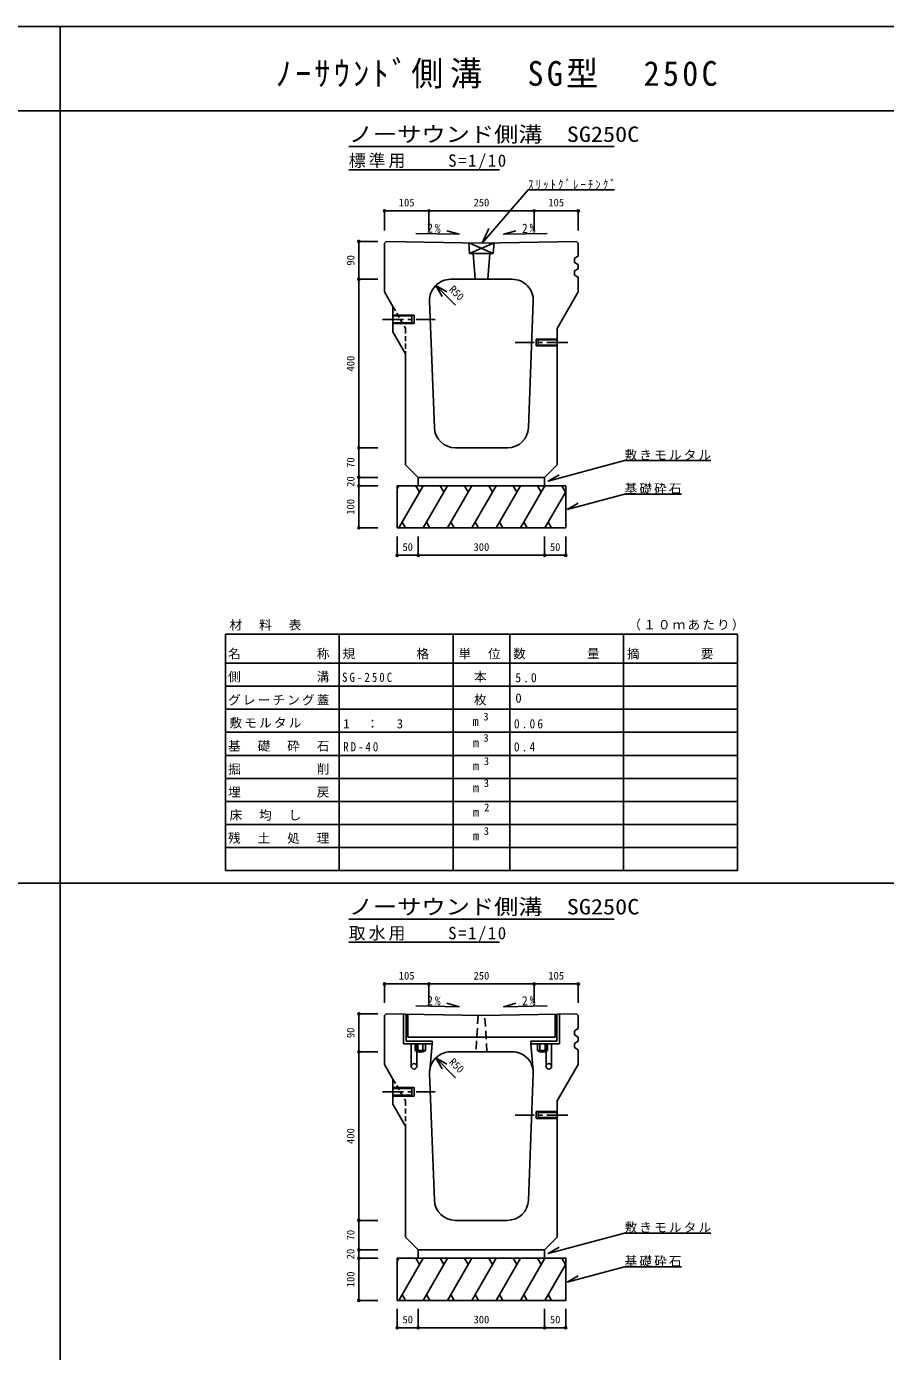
# Model space of a CAD drawing. Units: millimetres at full size, sheet at 1:10. Extents: x -5775 to 2225, y -2710 to 2990.
# Drawn here: x -1855 to 184, y -155 to 2990 of the extents above; entities that cross this region are included whole.
import ezdxf
from ezdxf.enums import TextEntityAlignment as Align

# ---------------------------------------------------------------- set-up
doc = ezdxf.new("R2010")
doc.units = ezdxf.units.MM
doc.header["$LTSCALE"] = 10
doc.header["$PDMODE"] = 32
doc.header["$PDSIZE"] = 5
for name, pattern in [('CHAIN1', [8, 5, -1, 1, -1]), ('DASHED1', [1.8, 1.2, -0.6]), ('DASHED2', [3, 2, -1]), ('DOUBLE_CHAIN2', [12.8, 9, -1, 0.6, -0.6, 0.6, -1])]:
    doc.linetypes.add(name, pattern=pattern)
doc.layers.add('0-0_通り芯', color=7, linetype='Continuous')
doc.styles.add('ＭＳ ゴシック', font='')
doc.styles.get('ＭＳ ゴシック').set_extended_font_data('MS Gothic')

msp = doc.modelspace()

# ---------------------------------------------------------------- linework, layer by layer
at = {"layer": '0-0_通り芯', "color": 2}
for p, q in [((-5774.77, 2989.61), (2225.23, 2989.61)), ((-1774.77, 2989.61), (-1774.77, -2710.39)), ((-5774.77, 2789.61), (2225.23, 2789.61)), ((-5774.77, 2789.61), (2225.23, 2789.61)), ((-931.77, 575.27), (-931.77, 559.27)), ((-925.77, 559.27), (-925.77, 575.27)), ((-913.77, 575.27), (-913.77, 559.27)), ((-907.77, 559.27), (-907.77, 575.27)), ((-641.77, 575.27), (-641.77, 559.27)), ((-635.77, 559.27), (-635.77, 575.27)), ((-623.77, 575.27), (-623.77, 559.27)), ((-617.77, 559.27), (-617.77, 575.27)), ((-931.77, 559.27), (-907.77, 559.27)), ((-641.77, 559.27), (-617.77, 559.27))]:
    msp.add_line(p, q, dxfattribs=at)
at = {"layer": '0-0_通り芯'}
for p, q in [((-1089.77, 2704.61), (-459.77, 2704.61)), ((-1089.77, 2649.61), (-732.27, 2649.61)), ((-663.9, 2601.69), (-458.9, 2601.69)), ((-984.77, 2304.61), (-934.77, 2304.61)), ((-939.77, 2302.61), (-984.77, 2302.61)), ((-939.77, 2286.61), (-939.77, 2302.61)), ((-934.77, 2304.61), (-934.77, 2284.61)), ((-984.77, 2286.61), (-939.77, 2286.61)), ((-934.77, 2284.61), (-984.77, 2284.61)), ((-644.77, 2247.61), (-644.77, 2231.61)), ((-594.77, 2247.61), (-644.77, 2247.61)), ((-639.77, 2245.61), (-594.77, 2245.61)), ((-639.77, 2233.61), (-639.77, 2245.61)), ((-594.77, 2233.61), (-639.77, 2233.61)), ((-644.77, 2231.61), (-594.77, 2231.61)), ((-434.99, 1959.38), (-229.99, 1959.38)), ((-924.77, 1919.61), (-924.77, 1899.61)), ((-624.77, 1919.61), (-624.77, 1899.61)), ((-970.72, 1899.61), (-974.77, 1892.59)), ((-912.98, 1899.61), (-970.72, 1799.61)), ((-930.28, 1899.61), (-921.63, 1884.62)), ((-855.25, 1899.61), (-912.98, 1799.61)), ((-872.55, 1899.61), (-863.9, 1884.62)), ((-797.51, 1899.61), (-855.25, 1799.61)), ((-814.81, 1899.61), (-806.16, 1884.62)), ((-739.78, 1899.61), (-797.51, 1799.61)), ((-757.08, 1899.61), (-748.43, 1884.62)), ((-682.04, 1899.61), (-739.78, 1799.61)), ((-699.34, 1899.61), (-690.69, 1884.62)), ((-624.31, 1899.61), (-682.04, 1799.61)), ((-641.61, 1899.61), (-632.96, 1884.62)), ((-583.87, 1899.61), (-575.22, 1884.62)), ((-574.77, 1899.61), (-574.77, 1799.61)), ((-574.77, 1885.41), (-624.31, 1799.61)), ((-434.99, 1879.58), (-570.88, 1843.17)), ((-570.88, 1843.17), (-544.89, 1858.17)), ((-434.99, 1879.58), (-299.99, 1879.58)), ((-574.77, 1799.61), (-974.77, 1799.61)), ((-962.8, 1813.32), (-954.88, 1799.61)), ((-905.06, 1813.32), (-897.14, 1799.61)), ((-847.33, 1813.32), (-839.4, 1799.61)), ((-789.59, 1813.32), (-781.67, 1799.61)), ((-731.86, 1813.32), (-723.93, 1799.61)), ((-674.12, 1813.32), (-666.2, 1799.61)), ((-616.39, 1813.32), (-608.46, 1799.61)), ((-1382.27, 1547.15), (-167.27, 1547.15)), ((-1382.27, 1547.15), (-1382.27, 1424.03)), ((-1112.27, 1547.15), (-1112.27, 1424.03)), ((-842.27, 1547.15), (-842.27, 1424.03)), ((-707.27, 1547.15), (-707.27, 1424.03)), ((-437.27, 1547.15), (-437.27, 1424.03)), ((-167.27, 1547.15), (-167.27, 1424.03)), ((-1382.27, 1478.75), (-167.27, 1478.75)), ((-1382.27, 1424.03), (-167.27, 1424.03)), ((-1382.27, 1424.03), (-1382.27, 986.27)), ((-1112.27, 1424.03), (-1112.27, 986.27)), ((-842.27, 1424.03), (-842.27, 986.27)), ((-707.27, 1424.03), (-707.27, 986.27)), ((-437.27, 1424.03), (-437.27, 986.27)), ((-167.27, 1424.03), (-167.27, 986.27)), ((-1382.27, 1369.31), (-167.27, 1369.31)), ((-1382.27, 1314.59), (-167.27, 1314.59)), ((-1382.27, 1259.87), (-167.27, 1259.87)), ((-1382.27, 1205.15), (-167.27, 1205.15)), ((-1382.27, 1150.43), (-167.27, 1150.43)), ((-1382.27, 1095.71), (-167.27, 1095.71)), ((-1382.27, 1040.99), (-167.27, 1040.99)), ((-1382.27, 986.27), (-167.27, 986.27)), ((-1296.77, 986.27), (-387.77, 986.27)), ((-1089.77, 871.27), (-459.77, 871.27)), ((-1089.77, 816.27), (-732.27, 816.27)), ((-949.77, 645.37), (-949.77, 591.27)), ((-599.77, 591.27), (-599.77, 645.37)), ((-949.77, 591.27), (-599.77, 591.27)), ((-984.77, 471.27), (-934.77, 471.27)), ((-939.77, 469.27), (-984.77, 469.27)), ((-984.77, 453.27), (-939.77, 453.27)), ((-934.77, 451.27), (-984.77, 451.27)), ((-939.77, 453.27), (-939.77, 469.27)), ((-934.77, 471.27), (-934.77, 451.27)), ((-644.77, 414.27), (-644.77, 398.27)), ((-594.77, 414.27), (-644.77, 414.27)), ((-639.77, 412.27), (-594.77, 412.27)), ((-639.77, 400.27), (-639.77, 412.27)), ((-644.77, 398.27), (-594.77, 398.27)), ((-594.77, 400.27), (-639.77, 400.27)), ((-434.99, 126.05), (-229.99, 126.05)), ((-970.72, 66.27), (-974.77, 59.26)), ((-912.98, 66.27), (-970.72, -33.73)), ((-930.28, 66.27), (-921.63, 51.29)), ((-924.77, 86.27), (-924.77, 66.27)), ((-855.25, 66.27), (-912.98, -33.73)), ((-872.55, 66.27), (-863.9, 51.29)), ((-797.51, 66.27), (-855.25, -33.73)), ((-814.81, 66.27), (-806.16, 51.29)), ((-739.78, 66.27), (-797.51, -33.73)), ((-757.08, 66.27), (-748.43, 51.29)), ((-682.04, 66.27), (-739.78, -33.73)), ((-699.34, 66.27), (-690.69, 51.29)), ((-624.31, 66.27), (-682.04, -33.73)), ((-641.61, 66.27), (-632.96, 51.29)), ((-624.77, 86.27), (-624.77, 66.27)), ((-583.87, 66.27), (-575.22, 51.29)), ((-574.77, 66.27), (-574.77, -33.73)), ((-574.77, 52.08), (-624.31, -33.73)), ((-434.99, 46.25), (-570.88, 9.84)), ((-434.99, 46.25), (-299.99, 46.25)), ((-570.88, 9.84), (-544.89, 24.84)), ((-962.8, -20.01), (-954.88, -33.73)), ((-905.06, -20.01), (-897.14, -33.73)), ((-847.33, -20.01), (-839.4, -33.73)), ((-789.59, -20.01), (-781.67, -33.73)), ((-731.86, -20.01), (-723.93, -33.73)), ((-674.12, -20.01), (-666.2, -33.73)), ((-616.39, -20.01), (-608.46, -33.73)), ((-574.77, -33.73), (-974.77, -33.73))]:
    msp.add_line(p, q, dxfattribs=at)
at = {"layer": '0-0_通り芯', "color": 4}
for p, q in [((-1004.77, 2552.13), (-899.77, 2552.13)), ((-1004.77, 2552.13), (-1004.77, 2505.62)), ((-899.77, 2552.13), (-899.77, 2505.62)), ((-899.77, 2552.13), (-649.77, 2552.13)), ((-649.77, 2552.13), (-649.77, 2505.62)), ((-649.77, 2552.13), (-544.77, 2552.13)), ((-544.77, 2552.13), (-544.77, 2505.62)), ((-1065.77, 2389.61), (-1065.77, 2479.61)), ((-1065.77, 2479.61), (-1020.77, 2479.61)), ((-1065.77, 1989.61), (-1065.77, 2389.61)), ((-1065.77, 2389.61), (-1020.77, 2389.61)), ((-836.2, 2327.95), (-883.21, 2374.96)), ((-883.21, 2374.96), (-868.21, 2348.98)), ((-883.21, 2374.96), (-857.23, 2359.96)), ((-1065.77, 1919.61), (-1065.77, 1989.61)), ((-1065.77, 1989.61), (-1020.77, 1989.61)), ((-1065.77, 1899.61), (-1065.77, 1919.61)), ((-1065.77, 1919.61), (-1020.77, 1919.61)), ((-1065.77, 1799.61), (-1065.77, 1899.61)), ((-1065.77, 1899.61), (-1020.77, 1899.61)), ((-1065.77, 1799.61), (-1020.77, 1799.61)), ((-974.77, 1734.61), (-974.77, 1779.61)), ((-924.77, 1734.61), (-924.77, 1779.61)), ((-624.77, 1734.61), (-624.77, 1779.61)), ((-574.77, 1734.61), (-574.77, 1779.61)), ((-974.77, 1734.61), (-924.77, 1734.61)), ((-924.77, 1734.61), (-624.77, 1734.61)), ((-624.77, 1734.61), (-574.77, 1734.61)), ((-5774.77, 956.27), (2225.23, 956.27)), ((-1004.77, 717.27), (-899.77, 717.27)), ((-1004.77, 717.27), (-1004.77, 672.27)), ((-899.77, 717.27), (-899.77, 672.27)), ((-899.77, 717.27), (-649.77, 717.27)), ((-649.77, 717.27), (-649.77, 672.27)), ((-649.77, 717.27), (-544.77, 717.27)), ((-544.77, 717.27), (-544.77, 672.27)), ((-1065.77, 556.27), (-1065.77, 646.27)), ((-1065.77, 646.27), (-1020.77, 646.27)), ((-959.77, 645.55), (-959.77, 575.27)), ((-953.77, 581.27), (-953.77, 645.44)), ((-595.77, 645.44), (-595.77, 581.27)), ((-589.77, 575.27), (-589.77, 645.55)), ((-959.77, 575.27), (-891.77, 575.27)), ((-941.27, 575.27), (-941.27, 521.77)), ((-928.27, 521.77), (-928.27, 575.27)), ((-657.77, 575.27), (-657.77, 581.27)), ((-595.77, 581.27), (-657.77, 581.27)), ((-657.77, 575.27), (-589.77, 575.27)), ((-621.27, 521.77), (-621.27, 575.27)), ((-608.27, 575.27), (-608.27, 521.77)), ((-1065.77, 156.27), (-1065.77, 556.27)), ((-1065.77, 556.27), (-1020.77, 556.27)), ((-836.2, 494.62), (-883.21, 541.63)), ((-883.21, 541.63), (-868.21, 515.65)), ((-883.21, 541.63), (-857.23, 526.63)), ((-1065.77, 86.27), (-1065.77, 156.27)), ((-1065.77, 156.27), (-1020.77, 156.27)), ((-1065.77, 66.27), (-1065.77, 86.27)), ((-1065.77, 86.27), (-1020.77, 86.27)), ((-1065.77, -33.73), (-1065.77, 66.27)), ((-1065.77, 66.27), (-1020.77, 66.27)), ((-1065.77, -33.73), (-1020.77, -33.73)), ((-974.77, -98.73), (-974.77, -53.73)), ((-924.77, -98.73), (-924.77, -53.73)), ((-624.77, -98.73), (-624.77, -53.73)), ((-574.77, -98.73), (-574.77, -53.73)), ((-974.77, -98.73), (-924.77, -98.73)), ((-924.77, -98.73), (-624.77, -98.73)), ((-624.77, -98.73), (-574.77, -98.73))]:
    msp.add_line(p, q, dxfattribs=at)
at = {"layer": '0-0_通り芯', "color": 3}
for p, q in [((-1004.77, 2475.61), (-1000.77, 2479.61)), ((-1004.77, 2475.61), (-1004.77, 2359.61)), ((-1000.77, 2479.61), (-774.77, 2475.61)), ((-802.77, 2450.81), (-804.76, 2476.14)), ((-804.76, 2476.14), (-746.77, 2450.81)), ((-774.77, 2475.61), (-548.77, 2479.61)), ((-544.77, 2475.61), (-548.77, 2479.61)), ((-544.77, 2475.61), (-544.77, 2444.61)), ((-802.77, 2450.81), (-746.77, 2450.81)), ((-790.06, 2389.61), (-794.77, 2450.81)), ((-754.77, 2450.81), (-759.47, 2389.61)), ((-544.77, 2444.61), (-553.77, 2439.61)), ((-553.77, 2439.61), (-553.77, 2429.61)), ((-553.77, 2429.61), (-544.77, 2424.61)), ((-544.77, 2424.61), (-544.77, 2414.61)), ((-544.77, 2414.61), (-553.77, 2409.61)), ((-553.77, 2409.61), (-553.77, 2399.61)), ((-553.77, 2399.61), (-544.77, 2394.61)), ((-544.77, 2394.61), (-544.77, 2359.61)), ((-1004.77, 2359.61), (-984.77, 2324.97)), ((-701.68, 2389.61), (-847.86, 2389.61)), ((-544.77, 2359.61), (-594.77, 2273)), ((-886.57, 2037.73), (-897.82, 2337.73)), ((-662.96, 2037.73), (-651.71, 2337.73)), ((-984.77, 2324.97), (-984.77, 2264.97)), ((-984.77, 2264.97), (-954.77, 2213)), ((-594.77, 1949.61), (-594.77, 2273)), ((-954.77, 2213), (-954.77, 1949.61)), ((-836.61, 1989.61), (-712.93, 1989.61)), ((-924.77, 1919.61), (-954.77, 1949.61)), ((-924.77, 1919.61), (-624.77, 1919.61)), ((-624.77, 1919.61), (-594.77, 1949.61)), ((-1004.77, 642.27), (-1000.77, 646.27)), ((-1004.77, 642.27), (-1004.77, 526.27)), ((-544.77, 642.27), (-548.77, 646.27)), ((-544.77, 642.27), (-544.77, 611.27)), ((-544.77, 611.27), (-553.77, 606.27)), ((-553.77, 606.27), (-553.77, 596.27)), ((-891.77, 575.27), (-897.65, 510.82)), ((-657.77, 575.27), (-651.88, 510.82)), ((-553.77, 596.27), (-544.77, 591.27)), ((-544.77, 581.27), (-553.77, 576.27)), ((-553.77, 576.27), (-553.77, 566.27)), ((-553.77, 566.27), (-544.77, 561.27)), ((-544.77, 591.27), (-544.77, 581.27)), ((-701.68, 556.27), (-847.86, 556.27)), ((-544.77, 561.27), (-544.77, 526.27)), ((-1004.77, 526.27), (-984.77, 491.63)), ((-886.57, 204.4), (-897.82, 504.4)), ((-662.96, 204.4), (-651.71, 504.4)), ((-544.77, 526.27), (-594.77, 439.67)), ((-984.77, 491.63), (-984.77, 431.63)), ((-984.77, 431.63), (-954.77, 379.67)), ((-594.77, 116.27), (-594.77, 439.67)), ((-954.77, 379.67), (-954.77, 116.27)), ((-836.61, 156.27), (-712.93, 156.27)), ((-924.77, 86.27), (-954.77, 116.27)), ((-624.77, 86.27), (-594.77, 116.27)), ((-924.77, 86.27), (-624.77, 86.27))]:
    msp.add_line(p, q, dxfattribs=at)
at = {"layer": '0-0_通り芯', "color": 3, "linetype": 'DASHED1'}
for p, q in [((-984.77, 2324.97), (-954.77, 2273)), ((-954.77, 2273), (-954.77, 2213)), ((-984.77, 491.63), (-954.77, 439.67)), ((-954.77, 439.67), (-954.77, 379.67))]:
    msp.add_line(p, q, dxfattribs=at)
at = {"layer": '0-0_通り芯', "linetype": 'CHAIN1'}
for p, q in [((-1009.77, 2294.61), (-884.77, 2294.61)), ((-569.77, 2239.61), (-694.77, 2239.61)), ((-1009.77, 461.27), (-884.77, 461.27)), ((-569.77, 406.27), (-694.77, 406.27))]:
    msp.add_line(p, q, dxfattribs=at)
at = {"layer": '0-0_通り芯', "color": 4, "linetype": 'DOUBLE_CHAIN2'}
msp.add_line((-5774.77, 956.27), (2225.23, 956.27), dxfattribs=at)
at = {"layer": '0-0_通り芯', "color": 3, "linetype": 'DASHED2'}
for p, q in [((-782.77, 642.41), (-787.77, 556.27)), ((-761.77, 556.27), (-766.77, 642.41))]:
    msp.add_line(p, q, dxfattribs=at)
at = {"layer": '0-0_通り芯'}
for points in [[(-663.9, 2601.69), (-773.02, 2475.64), (-756.93, 2509.99)], [(-930.73, 2498.37), (-827.85, 2496.55), (-856.68, 2504.83)], [(-618.8, 2498.37), (-721.69, 2496.55), (-692.85, 2504.83)], [(-434.99, 1959.38), (-616.5, 1910.75), (-590.52, 1925.75)], [(-574.77, 1899.61), (-974.77, 1899.61), (-974.77, 1799.61)], [(-930.73, 665.04), (-827.85, 663.22), (-856.68, 671.49)], [(-618.8, 665.04), (-721.69, 663.22), (-692.85, 671.49)], [(-434.99, 126.05), (-616.5, 77.42), (-590.52, 92.42)], [(-574.77, 66.27), (-974.77, 66.27), (-974.77, -33.73)]]:
    msp.add_lwpolyline(points, dxfattribs=at)
at = {"layer": '0-0_通り芯', "color": 3}
for points in [[(-746.77, 2450.81), (-744.77, 2476.14), (-802.77, 2450.81)], [(-1000.77, 646.27), (-774.77, 642.27), (-548.77, 646.27)]]:
    msp.add_lwpolyline(points, dxfattribs=at)
at = {"layer": '0-0_通り芯', "color": 4}
msp.add_lwpolyline([(-891.77, 575.27), (-891.77, 581.27), (-953.77, 581.27)], dxfattribs=at)
for centre in [(-934.77, 521.77), (-614.77, 521.77)]:
    msp.add_circle(centre, 6.5, dxfattribs=at)
at = {"layer": '0-0_通り芯', "color": 3}
for centre, start, end in [((-847.86, 2339.61), 90, 182.14759), ((-701.68, 2339.61), 357.85241, 90), ((-836.61, 2039.61), 182.14759, 270), ((-712.93, 2039.61), 270, 357.85241), ((-847.86, 506.27), 90, 182.14759), ((-701.68, 506.27), 357.85241, 90), ((-836.61, 206.27), 182.14759, 270), ((-712.93, 206.27), 270, 357.85241)]:
    msp.add_arc(centre, 50, start, end, dxfattribs=at)
at = {"layer": '0-0_通り芯', "color": 2}
for centre in [(-919.77, 575.27), (-629.77, 575.27)]:
    msp.add_arc(centre, 20, 233.1301, 306.8699, dxfattribs=at)
at = {"layer": '0-0_通り芯', "color": 4}
for p in [(-1004.77, 2552.13), (-899.77, 2552.13), (-649.77, 2552.13), (-544.77, 2552.13), (-1065.77, 2479.61), (-1065.77, 2389.61), (-1065.77, 1989.61), (-1065.77, 1919.61), (-1065.77, 1899.61), (-1065.77, 1799.61), (-974.77, 1734.61), (-924.77, 1734.61), (-624.77, 1734.61), (-574.77, 1734.61), (-1004.77, 717.27), (-899.77, 717.27), (-649.77, 717.27), (-544.77, 717.27), (-1065.77, 646.27), (-1065.77, 556.27), (-1065.77, 156.27), (-1065.77, 86.27), (-1065.77, 66.27), (-1065.77, -33.73), (-974.77, -98.73), (-924.77, -98.73), (-624.77, -98.73), (-574.77, -98.73)]:
    msp.add_point(p, dxfattribs=at)

# ---------------------------------------------------------------- texts
at = {"layer": '0-0_通り芯', "color": 3, "style": 'ＭＳ ゴシック', "width": 1.15}
for p in [(-1089.77, 2704.61), (-1089.77, 871.27)]:
    msp.add_text('ノーサウンド側溝\u3000SG250C', height=36.66, dxfattribs=at).set_placement(p, align=Align.BOTTOM_LEFT)
at = {"layer": '0-0_通り芯', "color": 4, "style": 'ＭＳ ゴシック'}
for s, p in [('105', (-971.02, 2557.13)), ('250', (-793.52, 2557.13)), ('105', (-616.02, 2557.13)), ('50', (-962.27, 1739.61)), ('300', (-793.52, 1739.61)), ('50', (-612.27, 1739.61)), ('3', (-770.24, 1337.21)), ('3', (-770.24, 1286.6)), ('3', (-769.07, 1231.54)), ('3', (-769.34, 1179.28)), ('2', (-768.44, 1121.75)), ('3', (-769.34, 1065.67)), ('105', (-971.02, 722.27)), ('250', (-793.52, 722.27)), ('105', (-616.02, 722.27)), ('50', (-962.27, -93.73)), ('300', (-793.52, -93.73)), ('50', (-612.27, -93.73))]:
    msp.add_text(s, height=18.33, dxfattribs=at).set_placement(p, align=Align.BOTTOM_LEFT)
for s, rotation, p in [('90', 90, (-1070.77, 2422.11)), ('R50', 315, (-857.23, 2359.96)), ('400', 90, (-1070.77, 2170.86)), ('70', 90, (-1070.77, 1942.11)), ('20', 90, (-1070.77, 1897.11)), ('100', 90, (-1070.77, 1830.86)), ('90', 90, (-1070.77, 588.77)), ('R50', 315, (-857.23, 526.63)), ('400', 90, (-1070.77, 337.52)), ('70', 90, (-1070.77, 108.77)), ('20', 90, (-1070.77, 63.77)), ('100', 90, (-1070.77, -2.48))]:
    msp.add_text(s, height=18.33, rotation=rotation, dxfattribs=at).set_placement(p, align=Align.BOTTOM_LEFT)
at = {"layer": '0-0_通り芯', "style": 'ＭＳ ゴシック'}
for s, p in [('0', (-694.27, 1378.25)), ('m', (-796.34, 1322.85)), ('m', (-795.44, 1272.23)), ('m', (-795.44, 1217.51)), ('m', (-795.44, 1165.53)), ('m', (-795.35, 1107.39)), ('m', (-795.17, 1051.3))]:
    msp.add_text(s, height=21.99, dxfattribs=at).set_placement(p, align=Align.BOTTOM_LEFT)
at = {"layer": '0-0_通り芯', "color": 2, "insert": (-1263.13, 2842.39), "char_height": 58.65, "attachment_point": 7, "style": 'ＭＳ ゴシック'}
msp.add_mtext('\\T1.21;\\W0.95;ﾉｰｻｳﾝﾄﾞ側溝\u3000SG型\u3000250C', dxfattribs=at)
at = {"layer": '0-0_通り芯', "attachment_point": 7, "style": 'ＭＳ ゴシック'}
for s, insert, char_height in [('\\T1.18;標準用\u3000\u3000S=1/10', (-1089.77, 2649.61), 29.33), ('\\T1.39;\\W0.85;ｽﾘｯﾄｸﾞﾚｰﾁﾝｸﾞ', (-663.9, 2601.69), 21.99), ('\\T1.17;敷きモルタル', (-434.99, 1959.38), 21.99), ('\\T1.17;基礎砕石', (-434.99, 1879.58), 21.99), ('\\T1.17;材\u3000料\u3000表', (-1372.77, 1556.09), 21.99), ('\\T1.17;（１０ｍあたり）', (-426.01, 1556.09), 21.99), ('\\T1.17;名\u3000\u3000\u3000\u3000\u3000称', (-1376.27, 1487.69), 21.99), ('\\T1.17;規\u3000\u3000\u3000\u3000格', (-1104.52, 1487.69), 21.99), ('\\T1.17;単\u3000位', (-829.27, 1487.69), 21.99), ('\\T1.17;数\u3000\u3000\u3000\u3000量', (-699.52, 1487.69), 21.99), ('\\T1.17;摘\u3000\u3000\u3000\u3000要', (-429.52, 1487.69), 21.99), ('\\T1.17;側\u3000\u3000\u3000\u3000\u3000溝', (-1376.27, 1432.97), 21.99), ('\\T1.39;\\W0.85;SG-250C', (-1105.52, 1433.76), 21.99), ('\\T1.17;\u3000本', (-827.52, 1432.97), 21.99), ('\\T1.38;\\W0.9;5.0', (-694.27, 1432.97), 21.99), ('\\T1.17;グレーチング蓋', (-1376.27, 1378.25), 21.99), ('\\T1.17;\u3000枚', (-827.52, 1378.25), 21.99), ('\\T1.17;敷モルタル', (-1372.77, 1323.53), 21.99), ('\\T1.21;1\u3000：\u30003', (-1102.77, 1323.53), 21.99), ('\\T1.38;\\W0.9;0.06', (-697.77, 1323.53), 21.99), ('\\T1.17;基\u3000礎\u3000砕\u3000石', (-1376.27, 1268.81), 21.99), ('\\T1.38;\\W0.85;RD-40', (-1102.77, 1268.81), 21.99), ('\\T1.38;\\W0.9;0.4', (-697.77, 1268.81), 21.99), ('\\T1.17;掘\u3000\u3000\u3000\u3000\u3000削', (-1376.27, 1214.09), 21.99), ('\\T1.17;埋\u3000\u3000\u3000\u3000\u3000戻', (-1376.27, 1159.37), 21.99), ('\\T1.17;床\u3000均\u3000し', (-1372.77, 1104.65), 21.99), ('\\T1.17;残\u3000土\u3000処\u3000理', (-1376.27, 1049.93), 21.99), ('\\T1.18;取水用\u3000\u3000S=1/10', (-1089.77, 816.27), 29.33), ('\\T1.17;敷きモルタル', (-434.99, 126.05), 21.99), ('\\T1.17;基礎砕石', (-434.99, 46.25), 21.99)]:
    msp.add_mtext(s, dxfattribs=dict(at, insert=insert, char_height=char_height))
at = {"layer": '0-0_通り芯', "char_height": 21.99, "attachment_point": 7, "style": 'ＭＳ ゴシック'}
for insert, rotation in [((-903.81, 2499.92), 358.986), ((-678.21, 2499.34), 1.014), ((-903.81, 666.59), 358.986), ((-678.21, 666.01), 1.014)]:
    msp.add_mtext('\\T1.36;\\W0.9;2%', dxfattribs=dict(at, insert=insert, rotation=rotation))

doc.saveas('drawing.dxf')
